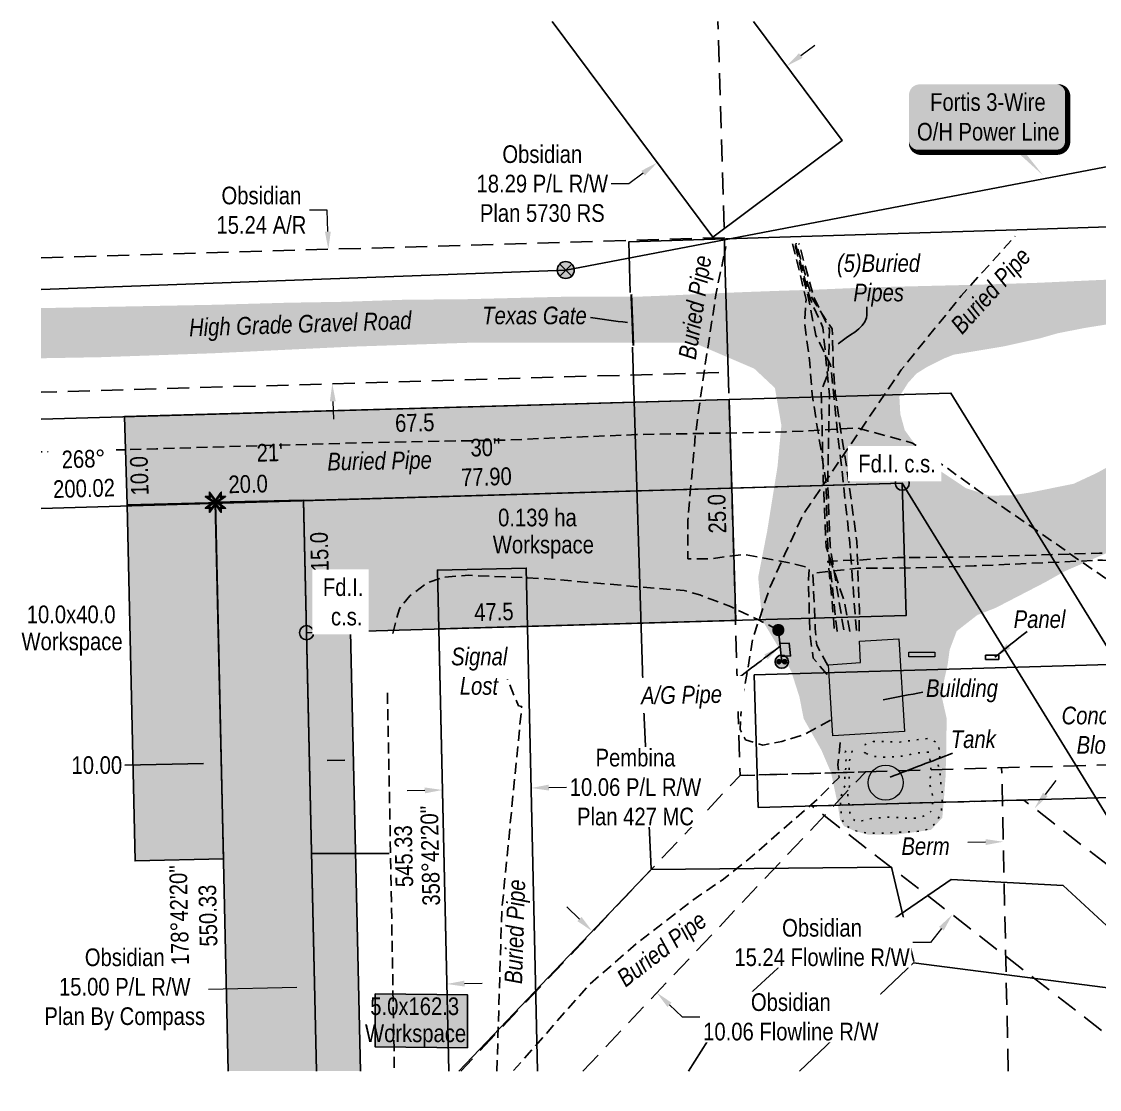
# Model space of a CAD drawing. Extents: x 628501 to 635392, y 5905924 to 5910752.
# Drawn here: x 633774 to 634384, y 5907199 to 5907803 of the extents above; entities that cross this region are included whole.
import ezdxf
from ezdxf.enums import TextEntityAlignment as Align

# ---------------------------------------------------------------- set-up
doc = ezdxf.new("R2010")
doc.units = 0
doc.header["$LTSCALE"] = 5
doc.header["$PDSIZE"] = 0.5
for name, pattern in [('foc-ACCESSROAD', [3.75, 2.5, -1.25]), ('foc-FLOWLINE', [3.75, 2.5, -1.25]), ('foc-TOPO', [1, 0.2, -0.8]), ('POWERLINE5', [7.8, 2.4, -0.6, 0.6, -0.6, 0.6, -0.6, 2.4]), ('UG_PIPE', [1.875, 1.25, -0.625])]:
    doc.linetypes.add(name, pattern=pattern)
doc.layers.get('Defpoints').update_dxf_attribs({"color": 9})
for name, color, linetype in [('AS-CABLE', 224, 'foc-CABLE'), ('AS-FENCE', 48, 'foc-FENCE'), ('AS-PIPE-UG', 44, 'UG_PIPE'), ('AS-PIPE-UG-T', 44, 'Continuous'), ('AS-POWER', 104, 'foc-POWER'), ('AS-POWER-EXISTING', 72, 'POWERLINE5'), ('AS-POWER-T', 104, 'Continuous'), ('AS-ROADS', 254, 'Continuous'), ('AS-SYMBOL', 7, 'Continuous'), ('AS-UNDERLAY-H', 141, 'Continuous'), ('C-AR', 13, 'foc-ACCESSROAD'), ('C-FLOWLINE', 13, 'foc-FLOWLINE'), ('C-RW', 13, 'Continuous'), ('C-WS', 13, 'foc-ACCESSROAD'), ('F-RW', 190, 'Continuous'), ('L-BD', 7, 'Continuous'), ('L-BD1', 253, 'Continuous'), ('L-MON', 1, 'Continuous'), ('P-PROPOSED', 10, 'Continuous'), ('P-PROPOSED-H', 21, 'Continuous'), ('P-TEMP-H', 41, 'Continuous'), ('P-TEMP_WORKSPACE', 46, 'Continuous'), ('P-TXT', 4, 'Continuous'), ('T-CREEK', 160, 'Continuous'), ('T-GENERAL', 48, 'foc-TOPO')]:
    doc.layers.add(name, color=color, linetype=linetype)
for name, color, linetype, lineweight in [('AS-GENERAL', 48, 'Continuous', 18), ('C-AR-T', 13, 'Continuous', 9), ('C-FLOWLINE-T', 13, 'Continuous', 9), ('C-RW-T', 13, 'Continuous', 9), ('F-RW-T', 190, 'Continuous', 9), ('P-TEMP-T', 46, 'Continuous', 18), ('T-TEXT', 48, 'Continuous', 18)]:
    doc.layers.add(name, color=color, linetype=linetype, lineweight=lineweight)
doc.layers.add('AS-PIPE-AG', color=7, linetype='Continuous', true_color=0x7d00fa)
doc.layers.add('AS-PIPE-AG-T', color=7, linetype='Continuous', true_color=0x7d00fa)
doc.styles.add('80', font='ARIALN.TTF', dxfattribs={"height": 10})
doc.styles.add('80CG', font='ARIALN.TTF', dxfattribs={"height": 10})
doc.styles.add('80L', font='ARIALN.TTF', dxfattribs={"height": 10})
doc.styles.add('80LS', font='ARIALNI.TTF', dxfattribs={"height": 10})
doc.styles.add('foc-LtypeFont', font='ARIALN.TTF', dxfattribs={"height": 7.35})
doc.linetypes.add('foc-CABLE', pattern='A,2,-1,["C",foc-LtypeFont,S=0.2,R=0,X=-0.625,Y=-0.75],-1.24,8', length=12.24)
doc.linetypes.add('foc-FENCE', pattern='A,10,-1,["X",foc-LtypeFont,S=0.2,R=0,X=-0.625,Y=-0.75],-1.24', length=12.24)
doc.linetypes.add('foc-POWER', pattern='A,6,-1,["P",foc-LtypeFont,S=0.2,R=0,X=-0.625,Y=-0.75],-1.24,4', length=12.24)
doc.linetypes.add('foc-POWER_BURIED', pattern='A,10,-1,["P",foc-LtypeFont,S=0.2,R=0,X=-0.425,Y=-0.75],-2', length=13)
doc.linetypes.add('foc-TOPO-flowdirection-NOLINE', pattern='A,0,[">",foc-LtypeFont,S=0.3,R=0,X=0,Y=-0.945],-20,[">",foc-LtypeFont,S=0.3,R=0,X=0,Y=-0.945],0', length=20)
doc.dimstyles.new('Compass 5 000', dxfattribs={"dimscale": 5, "dimtxt": 9, "dimasz": 2, "dimexe": 0.2, "dimexo": 0.0625, "dimgap": 0.5, "dimtad": 0, "dimtih": 1, "dimtoh": 1, "dimzin": 0, "dimdsep": 46, "dimtxsty": '80CG', "dimcen": 0.1, "dimse1": 1, "dimse2": 1, "dimclrd": 256, "dimclrt": 256, "dimaunit": 1, "dimadec": 4, "dimazin": 0, "dimtfac": 0.06, "dimtofl": 0, "dimtmove": 0, "dimatfit": 1, "dimfxl": 0.2, "dimtolj": 1, "dimtzin": 0, "dimlwd": -1, "dimarcsym": 0})

# ---------------------------------------------------------------- blocks, each defined once
blk = doc.blocks.new('POWERPOLE')
h = blk.add_hatch(color=255)
edge = h.paths.add_edge_path()
edge.add_arc((0, 0), 0.96, 0, 360)
at = {"linetype": 'Continuous'}
for p, q in [((0.68, -0.68), (-0.68, 0.68)), ((-0.68, -0.68), (0.68, 0.68))]:
    blk.add_line(p, q, dxfattribs=at)
blk.add_circle((0, 0), 0.96, dxfattribs=at)
blk = doc.blocks.new('*D517')
at = {"layer": 'C-AR-T', "transparency": 16777216}
for p, q in [((633947.02, 5907696.56), (633937.02, 5907696.56)), ((633947.38, 5907684.48), (633947.02, 5907696.56)), ((633950.19, 5907588.35), (633950.49, 5907578.35))]:
    blk.add_line(p, q, dxfattribs=at)
for points in [[(633949.04, 5907684.53), (633945.71, 5907684.43), (633947.67, 5907674.49)], [(633951.86, 5907588.4), (633948.53, 5907588.3), (633949.9, 5907598.34)]]:
    blk.add_solid(points, dxfattribs=at)
at = {"layer": 'Defpoints', "color": 0, "transparency": 16777216}
for p in [(633947.67, 5907674.49), (634054.23, 5907677.61), (634056.46, 5907601.47)]:
    blk.add_point(p, dxfattribs=at)
at = {"layer": 'C-AR-T', "transparency": 16777216, "insert": (633909.74, 5907696.56), "char_height": 10, "attachment_point": 5, "style": '80CG'}
blk.add_mtext('\\A1;Obsidian\\P15.24 A/R', dxfattribs=at)
blk = doc.blocks.new('*D520')
at = {"layer": 'C-FLOWLINE-T', "transparency": 16777216}
for p, q in [((634319.93, 5907338.78), (634309.93, 5907338.56)), ((634416.05, 5907340.86), (634426.05, 5907341.08))]:
    blk.add_line(p, q, dxfattribs=at)
for points in [[(634416.02, 5907342.53), (634416.09, 5907339.19), (634406.05, 5907340.64)], [(634319.89, 5907340.44), (634319.96, 5907337.11), (634329.92, 5907338.99)]]:
    blk.add_solid(points, dxfattribs=at)
at = {"layer": 'Defpoints', "color": 0, "transparency": 16777216}
for p in [(634329.92, 5907338.99), (634407.73, 5907263.41), (634331.6, 5907261.76)]:
    blk.add_point(p, dxfattribs=at)
at = {"layer": 'C-FLOWLINE-T', "transparency": 16777216, "insert": (634477.54, 5907341.08), "char_height": 10, "attachment_point": 5, "style": '80CG', "bg_fill": 3, "box_fill_scale": 1.1, "bg_fill_color": 256, "bg_fill_true_color": 13158600, "bg_fill_transparency": 0}
blk.add_mtext('\\A1;Obsidian\\P15.24 Flowline R/W', dxfattribs=at)
blk = doc.blocks.new('*D521')
at = {"layer": 'C-FLOWLINE-T', "transparency": 16777216}
for p, q in [((634353.79, 5907365.76), (634359.91, 5907373.66)), ((634294.9, 5907289.75), (634288.77, 5907281.84)), ((634288.77, 5907281.84), (634278.77, 5907281.84))]:
    blk.add_line(p, q, dxfattribs=at)
for points in [[(634352.47, 5907366.78), (634355.1, 5907364.74), (634347.66, 5907357.85)], [(634293.58, 5907290.77), (634296.21, 5907288.73), (634301.02, 5907297.65)]]:
    blk.add_solid(points, dxfattribs=at)
at = {"layer": 'Defpoints', "color": 0, "transparency": 16777216}
for p in [(634374.03, 5907337.42), (634301.02, 5907297.65), (634327.39, 5907277.22)]:
    blk.add_point(p, dxfattribs=at)
at = {"layer": 'C-FLOWLINE-T', "transparency": 16777216, "insert": (634227.28, 5907281.84), "char_height": 10, "attachment_point": 5, "style": '80CG', "bg_fill": 3, "box_fill_scale": 1.1, "bg_fill_color": 256, "bg_fill_true_color": 13158600, "bg_fill_transparency": 0}
blk.add_mtext('\\A1;Obsidian\\P15.24 Flowline R/W', dxfattribs=at)
blk = doc.blocks.new('*D522')
at = {"layer": 'C-FLOWLINE-T', "transparency": 16777216}
for p, q in [((634089.9, 5907295.21), (634082.66, 5907302.11)), ((634140.88, 5907246.63), (634148.12, 5907239.73)), ((634148.12, 5907239.73), (634158.12, 5907239.73))]:
    blk.add_line(p, q, dxfattribs=at)
for points in [[(634091.05, 5907296.42), (634088.75, 5907294.01), (634097.14, 5907288.31)], [(634142.03, 5907247.84), (634139.73, 5907245.42), (634133.64, 5907253.53)]]:
    blk.add_solid(points, dxfattribs=at)
at = {"layer": 'Defpoints', "color": 0, "transparency": 16777216}
for p in [(634122.43, 5907314.85), (634097.14, 5907288.31), (634158.93, 5907280.07)]:
    blk.add_point(p, dxfattribs=at)
at = {"layer": 'C-FLOWLINE-T', "transparency": 16777216, "insert": (634209.61, 5907239.73), "char_height": 10, "attachment_point": 5, "style": '80CG', "bg_fill": 3, "box_fill_scale": 1.1, "bg_fill_color": 256, "bg_fill_true_color": 13158600, "bg_fill_transparency": 0}
blk.add_mtext('\\A1;Obsidian\\P10.06 Flowline R/W', dxfattribs=at)
blk = doc.blocks.new('*D526')
at = {"layer": 'C-RW-T', "transparency": 16777216}
for p, q in [((634215.24, 5907784.19), (634223.26, 5907790.17)), ((634125.94, 5907717.62), (634117.92, 5907711.64)), ((634117.92, 5907711.64), (634107.92, 5907711.64))]:
    blk.add_line(p, q, dxfattribs=at)
for points in [[(634214.24, 5907785.52), (634216.24, 5907782.85), (634207.22, 5907778.21)], [(634124.95, 5907718.95), (634126.94, 5907716.28), (634133.96, 5907723.59)]]:
    blk.add_solid(points, dxfattribs=at)
at = {"layer": 'Defpoints', "color": 0, "transparency": 16777216}
for p in [(634220, 5907761.07), (634133.96, 5907723.59), (634146.74, 5907706.45)]:
    blk.add_point(p, dxfattribs=at)
at = {"layer": 'C-RW-T', "transparency": 16777216, "insert": (634068.84, 5907711.64), "char_height": 10, "attachment_point": 5, "style": '80CG'}
blk.add_mtext('\\A1;Obsidian\\P18.29 P/L R/W\\PPlan 5730 RS', dxfattribs=at)
blk = doc.blocks.new('*D527')
at = {"layer": 'Defpoints', "color": 0, "transparency": 16777216}
for p in [(634062.55, 5907369.42), (634012.51, 5907358.59), (634062.77, 5907359.72)]:
    blk.add_point(p, dxfattribs=at)
at = {"layer": 'F-RW-T', "transparency": 16777216}
for p, q in [((634002.3, 5907368.06), (633992.3, 5907367.83)), ((634072.55, 5907369.64), (634082.54, 5907369.87))]:
    blk.add_line(p, q, dxfattribs=at)
for points in [[(634002.26, 5907369.72), (634002.33, 5907366.39), (634012.29, 5907368.28)], [(634072.51, 5907371.31), (634072.58, 5907367.98), (634062.55, 5907369.42)]]:
    blk.add_solid(points, dxfattribs=at)
at = {"layer": 'F-RW-T', "transparency": 16777216, "insert": (634121.63, 5907369.87), "char_height": 10, "attachment_point": 5, "style": '80CG', "bg_fill": 3, "box_fill_scale": 1.1, "bg_fill_color": 256, "bg_fill_true_color": 13158600, "bg_fill_transparency": 0}
blk.add_mtext('\\A1;Pembina\\P10.06 P/L R/W\\PPlan 427 MC', dxfattribs=at)
blk = doc.blocks.new('*U516')
h = blk.add_hatch(color=255)
edge = h.paths.add_edge_path()
edge.add_line((-39, -20), (39, -20))
edge.add_arc((39, -14), 6, 270, 360)
edge.add_line((45, -14), (45, 12.5))
edge.add_arc((39, 12.5), 6, 0, 90)
edge.add_line((39, 18.5), (-39, 18.5))
edge.add_arc((-39, 12.5), 6, 90, 180)
edge.add_line((-45, 12.5), (-45, -14))
edge.add_arc((-39, -14), 6, 180, 270)
at = {"color": 104, "flags": 128}
blk.add_lwpolyline([(-39, -20, 3, 3, 0), (39, -20, 3, 3, 0.414214), (45, -14, 3, 3, 0), (45, 12.5, 3, 0, 0.414214), (39, 18.5, 0, 0, 0), (-39, 18.5, 0, 0, 0.414214), (-45, 12.5, 0, 0, 0), (-45, -14, 0, 3, 0.414214)], format="xyseb", close=True, dxfattribs=at)
blk.add_lwpolyline([(31.27, -33.37, 0, 7.5, 0), (0, 0, 0, 0, 0)], format="xyseb", dxfattribs=at)
at = {"color": 104, "style": '80'}
blk.add_attdef('ENTER_TEXT_001', (-26.85, -4.92), '', height=10, dxfattribs=at)
blk = doc.blocks.new('RISER')
h = blk.add_hatch(color=255)
h.dxf.hatch_style = 1
edge = h.paths.add_edge_path()
edge.add_arc((0, 0), 0.7, 0, 360)
blk.add_hatch(color=13).paths.add_polyline_path([(0.58, -0.15), (-0.58, -0.15, 0.774597)])
at = {"color": 13}
blk.add_line((-0.58, -0.15), (0.58, -0.15), dxfattribs=at)
blk.add_circle((0, 0), 0.6, dxfattribs=at)
blk = doc.blocks.new('PIG')
h = blk.add_hatch(color=255)
h.dxf.hatch_style = 1
edge = h.paths.add_edge_path()
edge.add_arc((0, 0), 0.85, 0, 360)
at = {"layer": 'AS-SYMBOL'}
h = blk.add_hatch(color=13, dxfattribs=at)
h.dxf.hatch_style = 1
h.paths.add_polyline_path([(-0.1, 0, 1), (-0.55, 0, 1)])
h = blk.add_hatch(color=13, dxfattribs=at)
h.dxf.hatch_style = 1
h.paths.add_polyline_path([(0.1, 0, 1), (0.55, 0, 1)])
at = {"layer": 'AS-SYMBOL', "color": 13}
for centre, radius in [((0, 0), 0.75), ((-0.33, 0), 0.225), ((0.33, 0), 0.225)]:
    blk.add_circle(centre, radius, dxfattribs=at)
blk = doc.blocks.new('fdia')
at = {"color": 255, "const_width": 1}
blk.add_lwpolyline([(-0.5, 0, 1), (0.5, 0, 1)], format="xyb", close=True, dxfattribs=at)
blk = doc.blocks.new('Fdiaa')
blk.add_blockref('fdia', (0, 0))
blk = doc.blocks.new('fdib')
at = {"color": 1, "const_width": 1.6}
blk.add_lwpolyline([(-0.4, 0, 1), (0.4, 0, 1)], format="xyb", close=True, dxfattribs=at)
at = {"color": 1}
blk.add_circle((0, 0), 0.8, dxfattribs=at)
blk = doc.blocks.new('Fdibb')
blk.add_blockref('fdib', (0, 0))
blk = doc.blocks.new('fdicc')
for name in ['Fdibb', 'Fdiaa']:
    blk.add_blockref(name, (0, 0))
blk = doc.blocks.new('FDI')
blk.add_blockref('fdicc', (0, 0))
blk = doc.blocks.new('*D528')
at = {"layer": 'Defpoints', "color": 0, "transparency": 16777216}
for p in [(633887.03, 5907383.56), (633887.19, 5907376.4), (633937.11, 5907377.53)]:
    blk.add_point(p, dxfattribs=at)
at = {"layer": 'P-TXT', "transparency": 16777216}
for p, q in [((633877.03, 5907383.33), (633832.47, 5907382.32)), ((633946.95, 5907384.91), (633956.95, 5907385.14))]:
    blk.add_line(p, q, dxfattribs=at)
for points in [[(633946.91, 5907386.58), (633946.99, 5907383.24), (633936.95, 5907384.68)], [(633876.99, 5907385), (633877.07, 5907381.66), (633887.03, 5907383.56)]]:
    blk.add_solid(points, dxfattribs=at)
at = {"layer": 'P-TXT', "transparency": 16777216, "insert": (633816.53, 5907382.32), "char_height": 10, "attachment_point": 5, "style": '80CG'}
blk.add_mtext('\\A1;10.00', dxfattribs=at)
blk = doc.blocks.new('TEMP')
h = blk.add_hatch(color=255)
h.dxf.hatch_style = 1
h.paths.add_polyline_path([(0, 0.25), (-0.67, 1.15), (-0.67, 0.67), (-1.15, 0.67), (-0.25, 0), (-1.15, -0.67), (-0.67, -0.67), (-0.67, -1.15), (0, -0.25), (0.67, -1.15), (0.67, -0.67), (1.15, -0.67), (0.25, 0), (1.15, 0.67), (0.67, 0.67), (0.67, 1.15)])
h.paths.add_polyline_path([(0.57, 0.85), (0.57, 0.57), (0.85, 0.57), (0.08, 0), (0.85, -0.57), (0.57, -0.57), (0.57, -0.85), (0, -0.08), (-0.57, -0.85), (-0.57, -0.57), (-0.85, -0.57), (-0.08, 0), (-0.85, 0.57), (-0.57, 0.57), (-0.57, 0.85), (0, 0.08)], flags=16)
h = blk.add_hatch(color=1)
h.dxf.hatch_style = 1
h.paths.add_polyline_path([(0, 0.08), (-0.57, 0.85), (-0.57, 0.57), (-0.85, 0.57), (-0.08, 0), (-0.85, -0.57), (-0.57, -0.57), (-0.57, -0.85), (0, -0.08), (0.57, -0.85), (0.57, -0.57), (0.85, -0.57), (0.08, 0), (0.85, 0.57), (0.57, 0.57), (0.57, 0.85)])
at = {"color": 1}
for p, q in [((-0.08, 0), (0.08, 0)), ((0, 0.08), (0, -0.08))]:
    blk.add_line(p, q, dxfattribs=at)
at = {"color": 255, "flags": 128}
blk.add_lwpolyline([(-0.25, 0), (-1.15, 0.67), (-0.67, 0.67), (-0.67, 1.15), (0, 0.25), (0.67, 1.15), (0.67, 0.67), (1.15, 0.67), (0.25, 0), (1.15, -0.67), (0.67, -0.67), (0.67, -1.15), (0, -0.25), (-0.67, -1.15), (-0.67, -0.67), (-1.15, -0.67)], close=True, dxfattribs=at)
at = {"color": 1, "flags": 128}
blk.add_lwpolyline([(-0.08, 0), (-0.85, 0.57), (-0.57, 0.57), (-0.57, 0.85), (0, 0.08), (0.57, 0.85), (0.57, 0.57), (0.85, 0.57), (0.08, 0), (0.85, -0.57), (0.57, -0.57), (0.57, -0.85), (0, -0.08), (-0.57, -0.85), (-0.57, -0.57), (-0.85, -0.57)], close=True, dxfattribs=at)
blk = doc.blocks.new('*D589')
at = {"layer": 'C-RW-T', "transparency": 16777216}
for p, q in [((634024.77, 5907258.64), (634034.77, 5907258.87)), ((633929.85, 5907256.49), (633879.7, 5907255.36))]:
    blk.add_line(p, q, dxfattribs=at)
for points in [[(633929.81, 5907258.16), (633929.88, 5907254.83), (633939.84, 5907256.72)], [(634024.74, 5907260.31), (634024.81, 5907256.98), (634014.78, 5907258.42)]]:
    blk.add_solid(points, dxfattribs=at)
at = {"layer": 'Defpoints', "color": 0, "transparency": 16777216}
for p in [(633939.84, 5907256.72), (633939.88, 5907255.07), (634014.81, 5907256.77)]:
    blk.add_point(p, dxfattribs=at)
at = {"layer": 'C-RW-T', "transparency": 16777216, "insert": (633832.33, 5907255.36), "char_height": 10, "attachment_point": 5, "style": '80CG'}
blk.add_mtext('\\A1;Obsidian\\P15.00 P/L R/W\\PPlan By Compass', dxfattribs=at)
blk = doc.blocks.new('FH WS LABEL')
at = {"layer": 'P-TEMP-T', "style": '80'}
for tag, p in [('SIZE_001', (-25.49, 3.38)), ('Workspace_001', (-28.48, -11.93))]:
    blk.add_attdef(tag, p, '', height=10, dxfattribs=at)

msp = doc.modelspace()

# ---------------------------------------------------------------- hatches: boundary and pattern name
at = {"layer": 'AS-ROADS'}
h = msp.add_hatch(color=256, dxfattribs=at)
h.dxf.hatch_style = 1
h.paths.add_polyline_path([(634298.453, 5907546.173), (634289.868, 5907551.892), (634284.324, 5907558.863), (634279.316, 5907564.94), (634274.13, 5907572.089), (634271.626, 5907581.205), (634271.089, 5907591.035), (634275.918, 5907598.72), (634280.747, 5907604.082), (634286.47, 5907607.657), (634296.843, 5907612.84), (634301.851, 5907614.806), (634329.93, 5907619.454), (634350.855, 5907624.101), (634360.871, 5907626.96), (634376.43, 5907629.999), (634387.698, 5907631.786), (634400.754, 5907632.322), (634412.736, 5907629.105), (634420.069, 5907624.816), (634425.971, 5907617.845), (634430.263, 5907608.372), (634432.41, 5907598.899), (634430.442, 5907592.643), (634428.117, 5907586.745), (634420.963, 5907579.596), (634413.094, 5907570.123), (634407.013, 5907563.331), (634398.25, 5907556.361), (634383.227, 5907547.96), (634369.813, 5907541.704), (634344.953, 5907536.7), (634335.474, 5907535.27), (634322.24, 5907534.913), (634308.826, 5907539.202)], flags=16)
h.paths.add_polyline_path([(633784.961, 5907641.185), (633784.961, 5907612.777), (633818.739, 5907613.388), (633881.909, 5907615.588), (633960.751, 5907619.344), (634031.332, 5907621.693), (634096.999, 5907621.693), (634154.779, 5907621.518), (634188.93, 5907606.879), (634200.609, 5907595.937), (634204.258, 5907574.783), (634202.069, 5907551.44), (634196.229, 5907514.968), (634191.12, 5907488.708), (634193.31, 5907464.636), (634202.069, 5907450.047), (634209.838, 5907435.513), (634214.477, 5907421.035), (634216.879, 5907408.675), (634226.922, 5907390.882), (634232.401, 5907378.107), (634236.053, 5907360.769), (634237.55, 5907351.348), (634239.661, 5907347.824), (634245.278, 5907345.298), (634253.078, 5907343.053), (634268.924, 5907342.975), (634289.012, 5907345.713), (634295.403, 5907352.557), (634296.316, 5907363.05), (634297.229, 5907375.369), (634297.686, 5907392.25), (634297.85, 5907408.881), (634294.709, 5907422.864), (634298.421, 5907439.13), (634299.563, 5907447.692), (634303.561, 5907458.25), (634315.269, 5907467.382), (634325.548, 5907471.377), (634353.27, 5907485.711), (634364.978, 5907492.275), (634394.675, 5907505.116), (634418.09, 5907520.811), (634430.654, 5907534.224), (634452.963, 5907568.006), (634464.099, 5907585.985), (634482.089, 5907604.534), (634499.222, 5907619.944), (634518.068, 5907634.212), (634534.344, 5907640.49), (634547.765, 5907641.346), (634584.685, 5907642.825), (634620.95, 5907645.679), (634640.939, 5907646.25), (634662.641, 5907645.965), (634697.819, 5907645.704), (634716.703, 5907646.377), (634749.024, 5907647.055), (634803.565, 5907646.617), (634811.41, 5907646.737), (634811.41, 5907665.937), (634794.511, 5907666.105), (634773.459, 5907666.432), (634747.571, 5907666.432), (634725.162, 5907666.549), (634698.808, 5907666.211), (634669.888, 5907665.762), (634644.233, 5907664.401), (634613.167, 5907663.539), (634593.977, 5907662.721), (634566.633, 5907662.608), (634536.908, 5907663.172), (634508.425, 5907662.499), (634474.77, 5907660.949), (634439.103, 5907659.512), (634399.309, 5907657.77), (634349.797, 5907655.521), (634321.938, 5907654.622), (634299.502, 5907654.047), (634254.516, 5907652.943), (634222.529, 5907651.592), (634204.62, 5907651.029), (634179.729, 5907650.129), (634157.203, 5907649.116), (634142.899, 5907648.44), (634124.543, 5907647.713), (634084.703, 5907647.703), (634057.167, 5907647.018), (634021.334, 5907646.118), (633993.238, 5907646.002), (633956.504, 5907644.764), (633924.828, 5907644.241), (633883.451, 5907643.076), (633813.317, 5907641.717)])
at = {"layer": 'AS-UNDERLAY-H'}
h = msp.add_hatch(color=256, dxfattribs=at)
h.dxf.hatch_style = 1
h.paths.add_polyline_path([(633974.088, 5907252.912), (634026.471, 5907252.352), (634026.471, 5907222.274), (633974.088, 5907222.833)])
at = {"layer": 'P-PROPOSED-H'}
h = msp.add_hatch(color=256, dxfattribs=at)
h.dxf.hatch_style = 1
h.paths.add_polyline_path([(633933.664, 5907532.342), (633883.692, 5907531.213), (633890.974, 5907209.109), (633940.971, 5907209.109)])
at = {"layer": 'P-TEMP-H'}
h = msp.add_hatch(color=256, dxfattribs=at)
h.dxf.hatch_style = 1
h.paths.add_polyline_path([(633833.669, 5907529.735), (633832.24, 5907579.728), (634174.699, 5907589.521), (634178.369, 5907464.302), (633935.307, 5907457.338), (633933.612, 5907532.296)])
h = msp.add_hatch(color=256, dxfattribs=at)
h.dxf.hatch_style = 1
h.paths.add_polyline_path([(633888.2, 5907329.214), (633883.641, 5907530.865), (633833.669, 5907529.735), (633838.228, 5907328.084)])
h = msp.add_hatch(color=256, dxfattribs=at)
h.dxf.hatch_style = 1
h.paths.add_polyline_path([(633940.918, 5907209.109), (633965.917, 5907209.109), (633960.293, 5907457.903), (633935.307, 5907457.338)])

# ---------------------------------------------------------------- linework, layer by layer
at = {"layer": 'AS-CABLE'}
msp.add_lwpolyline([(634319.871, 5907444.7), (634327.334, 5907444.7), (634327.334, 5907442.193), (634319.871, 5907442.193)], close=True, dxfattribs=at)
at = {"layer": 'AS-FENCE', "flags": 128}
for points in [[(634118.688, 5907649.966), (634117.838, 5907678.682), (634337.609, 5907685.57), (634510.794, 5907691.223), (634649.466, 5907695.616), (634649.991, 5907669.805)], [(634130.549, 5907323.603), (634126.085, 5907417.374), (634119.882, 5907619.075)], [(634651.515, 5907345.761), (634439.047, 5907249.742), (634279.167, 5907270.335), (634214.448, 5907209.109)], [(634279.262, 5907271.245), (634266.666, 5907324.558), (634130.474, 5907323.288), (634021.651, 5907209.109)]]:
    msp.add_lwpolyline(points, dxfattribs=at)
at = {"layer": 'AS-GENERAL', "const_width": 1.199, "flags": 128}
msp.add_lwpolyline([(634119.248, 5907649.061), (634120.407, 5907619.94)], dxfattribs=at)
at = {"layer": 'AS-GENERAL', "flags": 128}
msp.add_lwpolyline([(634248.557, 5907452.543), (634270.765, 5907453.887), (634274.084, 5907401.444), (634233.427, 5907398.92), (634230.952, 5907439.212), (634249.107, 5907440.457), (634248.557, 5907452.543)], close=True, dxfattribs=at)
at = {"layer": 'AS-GENERAL'}
msp.add_lwpolyline([(634276.506, 5907446.259), (634291.264, 5907446.259), (634291.264, 5907443.674), (634276.506, 5907443.674)], close=True, dxfattribs=at)
msp.add_circle((634263.361, 5907372.471), 9.928, dxfattribs=at)
at = {"layer": 'AS-PIPE-AG', "flags": 128}
for points in [[(634202.536, 5907458.861), (634204.491, 5907440.442)], [(634204.118, 5907443.954), (634209.479, 5907444.19), (634208.664, 5907451.443), (634203.338, 5907451.309)]]:
    msp.add_lwpolyline(points, dxfattribs=at)
at = {"layer": 'AS-PIPE-UG', "flags": 128}
for points in [[(634232.072, 5907407.822), (634217.357, 5907399.749), (634204.511, 5907395.806), (634193.749, 5907393.726), (634184.017, 5907396.595), (634180.923, 5907402.499), (634181.818, 5907418.529), (634185.447, 5907437.827), (634187.821, 5907453.258), (634197.588, 5907482.708), (634206.305, 5907501.922), (634216.697, 5907524.485), (634272.164, 5907606.215), (634306.099, 5907648.101), (634336.679, 5907681.996)], [(634230.223, 5907433.749), (634222.25, 5907442.946), (634220.326, 5907457.876), (634219.586, 5907487.492), (634219.996, 5907494.2), (634208.664, 5907496.909), (634182.853, 5907501.742), (634163.649, 5907499.188), (634151.332, 5907499.248), (634151.262, 5907521.036), (634155.561, 5907569.601), (634161.129, 5907609.509), (634167.157, 5907648.791), (634172.801, 5907676.133)], [(634235.771, 5907458.076), (634233.966, 5907475.091), (634230.603, 5907506.301), (634229.463, 5907543.479), (634221.64, 5907592.329), (634220.401, 5907609.998), (634217.382, 5907632.801), (634218.321, 5907646.142), (634210.604, 5907677.522)], [(634246.747, 5907458.581), (634242.979, 5907508.345), (634238.4, 5907550.772), (634236.631, 5907565.382), (634232.142, 5907608.784), (634223.765, 5907625.763), (634219.611, 5907646.657), (634211.728, 5907677.642)], [(634239.575, 5907459.046), (634236.896, 5907475.446), (634231.882, 5907506.281), (634230.503, 5907543.569), (634231.532, 5907591.869), (634227.723, 5907630.272), (634220.531, 5907646.382), (634212.163, 5907677.897)], [(634248.372, 5907458.296), (634248.422, 5907469.872), (634247.007, 5907509.03), (634241.269, 5907551.037), (634238.87, 5907565.667), (634234.766, 5907592.984), (634233.637, 5907609.179), (634233.032, 5907629.367), (634221.645, 5907646.587), (634212.578, 5907677.942)], [(634242.999, 5907458.126), (634239.74, 5907475.426), (634229.593, 5907506.046), (634227.973, 5907544.329), (634226.854, 5907594.108), (634230.637, 5907603.835), (634230.922, 5907609.039), (634231.522, 5907629.247), (634222.755, 5907646.977), (634214.193, 5907677.777)], [(634431.384, 5907412.84), (634431.449, 5907413.78), (634428.945, 5907431.29), (634423.907, 5907458.351), (634422.162, 5907463.724), (634406.687, 5907476.015), (634381.61, 5907492.395), (634344.637, 5907518.252), (634315.141, 5907538.311), (634278.447, 5907564.783), (634247.137, 5907573.27), (634206.78, 5907571.026), (634122.217, 5907569.556), (634046.945, 5907566.442), (633964.256, 5907564.888), (633850.277, 5907561.504), (633784.961, 5907559.701)], [(634234.131, 5907459.666), (634233.032, 5907475.656), (634230.637, 5907497.839), (634248.452, 5907498.513), (634270.085, 5907499.878), (634313.526, 5907500.318), (634384.429, 5907502.382), (634445.48, 5907503.942), (634497.404, 5907504.961), (634551.077, 5907506.956), (634630.762, 5907510.555)], [(634230.513, 5907438.757), (634224.255, 5907450.359), (634223.45, 5907459.736), (634222.09, 5907491.056), (634247.502, 5907493.855), (634270.745, 5907493.825), (634313.486, 5907495.194), (634386.174, 5907498.473), (634444.82, 5907495.049), (634496.214, 5907494.46), (634548.698, 5907493.005), (634627.698, 5907495.094)], [(634202.426, 5907458.851), (634190.925, 5907464.804), (634175.375, 5907472.237), (634164.913, 5907476.09), (634158.065, 5907478.765), (634149.153, 5907481.309), (634126.02, 5907483.128), (634071.672, 5907487.922), (634027.206, 5907489.876), (634013.531, 5907488.861), (634004.059, 5907485.827), (633993.807, 5907478.18), (633987.869, 5907470.962), (633983.505, 5907454.512)], [(634043.103, 5907209.109), (634045.891, 5907299.876), (634057.177, 5907415.639), (634055.283, 5907415.889), (634049.09, 5907430.84)], [(633981.13, 5907423.392), (633982.186, 5907371.118), (633984.85, 5907222.24), (633984.948, 5907209.109)], [(634237.56, 5907395.136), (634236.301, 5907382.545), (634236.921, 5907375.412), (634224.849, 5907363.226), (634185.337, 5907328.722), (634171.401, 5907317.795), (634152.887, 5907304.944), (634122.087, 5907281.227), (634095.345, 5907257.934), (634052.34, 5907209.109)]]:
    msp.add_lwpolyline(points, dxfattribs=at)
at = {"layer": 'AS-POWER', "linetype": 'foc-POWER_BURIED', "flags": 128}
msp.add_lwpolyline([(633784.961, 5907651.633), (634082.099, 5907662.757), (634404.113, 5907724.162), (634669.61, 5907636.005), (634741.177, 5907633.471), (634811.41, 5907635.735)], dxfattribs=at)
at = {"layer": 'AS-UNDERLAY-H'}
msp.add_lwpolyline([(633974.088, 5907252.912), (634026.471, 5907252.352), (634026.471, 5907222.274), (633974.088, 5907222.833)], close=True, dxfattribs=at)
at = {"layer": 'C-AR', "flags": 128}
msp.add_lwpolyline([(633784.961, 5907669.719), (634171.94, 5907681.059), (634174.172, 5907604.915), (633784.961, 5907593.51)], dxfattribs=at)
at = {"layer": 'C-FLOWLINE', "flags": 128}
for points in [[(634332.739, 5907209.109), (634329.017, 5907380.827)], [(634091.869, 5907209.109), (634252.024, 5907378.57), (634180.866, 5907376.485), (634022.681, 5907209.109)], [(634415.303, 5907209.109), (634221.503, 5907359.261), (634341.554, 5907362.582), (634539.65, 5907209.109)]]:
    msp.add_lwpolyline(points, dxfattribs=at)
at = {"layer": 'C-RW', "flags": 128}
for points in [[(634074.414, 5907803.464), (634165.406, 5907681.41), (634238.668, 5907736.033), (634188.398, 5907803.464)], [(633784.961, 5907578.352), (634300.288, 5907593.088), (634536.767, 5907209.109)], [(634477.734, 5907209.109), (634272.709, 5907542.01), (633784.961, 5907527.78)], [(633940.921, 5907209.109), (633933.612, 5907532.296), (634272.709, 5907542.01), (634274.855, 5907467.088), (634010.23, 5907459.508), (634015.893, 5907209.109)], [(634811.41, 5907375.903), (634541.561, 5907368.123), (634441.95, 5907365.364), (634383.924, 5907363.754), (634191.135, 5907358.421), (634188.9, 5907433.426), (634338.35, 5907437.855), (634396.302, 5907439.573), (634538.027, 5907443.771), (634811.41, 5907451.288)]]:
    msp.add_lwpolyline(points, dxfattribs=at)
at = {"layer": 'C-WS', "flags": 128}
msp.add_lwpolyline([(634625.606, 5907803.464), (634637.726, 5907389.873), (634180.866, 5907376.485), (634168.353, 5907803.464)], dxfattribs=at)
at = {"layer": 'F-RW', "flags": 128}
msp.add_lwpolyline([(634015.893, 5907209.109), (634009.477, 5907492.81), (634059.732, 5907493.947), (634066.173, 5907209.109)], dxfattribs=at)
at = {"layer": 'P-PROPOSED', "flags": 128}
msp.add_lwpolyline([(633940.971, 5907209.109), (633933.664, 5907532.342), (633883.692, 5907531.213), (633890.974, 5907209.109)], dxfattribs=at)
at = {"layer": 'P-TEMP_WORKSPACE'}
for points in [[(633833.669, 5907529.735), (633832.24, 5907579.728), (634174.699, 5907589.521), (634178.369, 5907464.302), (633935.307, 5907457.338), (633933.612, 5907532.296)], [(633888.2, 5907329.214), (633883.641, 5907530.865), (633833.669, 5907529.735), (633838.228, 5907328.084)]]:
    msp.add_lwpolyline(points, close=True, dxfattribs=at)
msp.add_lwpolyline([(633940.918, 5907209.109), (633935.307, 5907457.338), (633960.293, 5907457.903), (633965.917, 5907209.109)], dxfattribs=at)
at = {"layer": 'T-CREEK', "flags": 128}
msp.add_lwpolyline([(634151.742, 5907209.109), (634169.545, 5907237.443), (634204.49, 5907269.538), (634230.35, 5907278.708), (634267.985, 5907295.253), (634300.34, 5907317.638), (634363.85, 5907314.198), (634410.435, 5907271.218), (634443.15, 5907266.878), (634466.045, 5907321.118), (634532.31, 5907348.818), (634592.525, 5907351.173), (634660.22, 5907371.438), (634669.53, 5907390.518)], dxfattribs=at)
at = {"layer": 'T-CREEK', "linetype": 'foc-TOPO-flowdirection-NOLINE', "flags": 128}
msp.add_lwpolyline([(634151.742, 5907209.109), (634169.545, 5907237.443), (634204.49, 5907269.538), (634230.35, 5907278.708), (634267.985, 5907295.253), (634300.34, 5907317.638), (634363.85, 5907314.198), (634410.435, 5907271.218), (634443.15, 5907266.878), (634466.045, 5907321.118), (634532.31, 5907348.818), (634592.525, 5907351.173), (634660.22, 5907371.438), (634669.53, 5907390.518)], dxfattribs=at)
at = {"layer": 'T-GENERAL', "flags": 128}
msp.add_lwpolyline([(634252.275, 5907388.974), (634257.085, 5907387.302), (634259.595, 5907386.989), (634261.268, 5907386.884), (634265.764, 5907387.093), (634269.319, 5907387.093), (634272.875, 5907387.511), (634277.266, 5907388.347), (634280.926, 5907389.288), (634287.827, 5907389.706), (634287.932, 5907387.093), (634288.873, 5907383.436), (634288.873, 5907380.301), (634288.873, 5907377.166), (634288.036, 5907372.672), (634288.768, 5907369.433), (634289.919, 5907365.253), (634289.814, 5907360.133), (634289.396, 5907356.58), (634286.782, 5907353.967), (634280.299, 5907352.4), (634275.907, 5907352.295), (634269.11, 5907352.818), (634263.464, 5907352.818), (634255.935, 5907352.295), (634249.87, 5907350.832), (634246.629, 5907350.31), (634243.596, 5907353.027), (634243.073, 5907355.535), (634242.446, 5907361.909), (634241.819, 5907365.88), (634242.76, 5907370.478), (634242.655, 5907375.598), (634242.655, 5907378.838), (634242.76, 5907384.167), (634243.492, 5907387.407), (634244.433, 5907390.855), (634242.37, 5907391.087), (634240.459, 5907390.019), (634240.773, 5907388.347), (634240.878, 5907385.63), (634240.69, 5907381.899), (634240.668, 5907379.674), (634240.25, 5907375.285), (634240.25, 5907370.687), (634238.891, 5907366.925), (634237.845, 5907364.208), (634237.741, 5907358.252), (634238.487, 5907352.74), (634239.732, 5907348.615), (634246.415, 5907345.21), (634252.066, 5907343.935), (634261.895, 5907343.831), (634269.11, 5907344.249), (634280.508, 5907344.667), (634286.573, 5907345.816), (634291.768, 5907349.402), (634294.782, 5907355.492), (634295.251, 5907360.133), (634295.565, 5907365.775), (634294.624, 5907371.523), (634294.101, 5907377.061), (634293.022, 5907382.573), (634294.266, 5907389.056), (634292.637, 5907394.931), (634287.409, 5907397.439), (634282.401, 5907396.986), (634276.221, 5907396.08), (634271.411, 5907395.453), (634262.104, 5907395.662), (634256.249, 5907395.662), (634251.67, 5907393.978), (634251.311, 5907389.529)], close=True, dxfattribs=at)

# ---------------------------------------------------------------- block references
at = {"layer": 'AS-POWER-EXISTING', "xscale": 4.998428749999996, "yscale": 4.998428749999996, "zscale": 4.998428749999996}
msp.add_blockref('POWERPOLE', (634082.099, 5907662.757), dxfattribs=at)
at = {"layer": 'AS-POWER-T'}
ref = msp.add_blockref('*U516', (634321.468, 5907749.425), dxfattribs=dict(at, xscale=0.9981594905684176, yscale=0.9981594905684176, zscale=0.9981594905684176))
ref.add_attrib('ENTER_TEXT_001', 'Fortis 3-Wire', (634288.521, 5907752.905), dxfattribs={"layer": '0', "color": 104, "height": 9.98159, "style": '80'})
ref.add_attrib('ENTER_TEXT_002', 'O/H Power Line', (634281.072, 5907736.092), dxfattribs={"layer": '0', "color": 104, "height": 9.98159, "style": '80'})
at = {"layer": 'AS-SYMBOL', "xscale": 4.996857993765291, "yscale": 4.996857993765291, "zscale": 4.996857993765291}
for name, p in [('RISER', (634202.536, 5907458.861)), ('PIG', (634204.471, 5907440.931))]:
    msp.add_blockref(name, p, dxfattribs=at)
at = {"layer": 'L-MON'}
for name, p, xscale, yscale, zscale in [('FDI', (634272.709, 5907542.01), 4.996857993765291, 4.996857993765291, 4.996857993765291), ('TEMP', (633883.692, 5907531.213), 4.99842874999999, 4.99842874999999, 4.99842874999999), ('FDI', (633935.307, 5907457.362), 4.99842874999999, 4.99842874999999, 4.99842874999999)]:
    msp.add_blockref(name, p, dxfattribs=dict(at, xscale=xscale, yscale=yscale, zscale=zscale))
at = {"layer": 'P-TEMP-T', "xscale": 0.99968575, "yscale": 0.99968575, "zscale": 0.99968575}
for p, values in [((634069.282, 5907514.217), {'SIZE_001': '0.139 ha', 'Workspace_001': 'Workspace'}), ((633802.32, 5907459.37), {'SIZE_001': '10.0x40.0', 'Workspace_001': 'Workspace'}), ((633996.901, 5907237.439), {'SIZE_001': '5.0x162.3', 'Workspace_001': 'Workspace'})]:
    msp.add_blockref('FH WS LABEL', p, dxfattribs=at).add_auto_attribs(values)

# ---------------------------------------------------------------- texts
at = {"layer": 'AS-CABLE', "insert": (634333.604, 5907470.04), "char_height": 9.99366, "attachment_point": 1, "style": '80L'}
msp.add_mtext_dynamic_manual_height_columns('\\pi2.2389;{\\fArial Narrow|b0|i1|c0|p34;Panel}', width=33.68853, gutter_width=49.984, heights=[10.459], dxfattribs=at)
at = {"layer": 'AS-GENERAL', "char_height": 9.99366, "attachment_point": 1, "style": '80L'}
for s, width, insert in [('\\pi3.179;{\\fArial Narrow|b0|i1|c0|p34;Texas Gate}', 63.83855, (634031.633, 5907642.036)), ('\\pi-3.2589;{\\fArial Narrow|b0|i1|c0|p34;Building}', 33.68853, (634289.448, 5907430.92)), ('\\pi0.56793;{\\fArial Narrow|b0|i1|c0|p34;Concrete\\P\\pi9.0789;Block}', 46.26413, (634362.403, 5907415.465)), ('\\pi0.76227;{\\fArial Narrow|b0|i1|c0|p34;Tank}', 26.16103, (634299.466, 5907402.057))]:
    msp.add_mtext_dynamic_manual_height_columns(s, width=width, gutter_width=49.984, heights=[0], dxfattribs=dict(at, insert=insert))
at = {"layer": 'AS-PIPE-UG-T', "char_height": 9.99366, "attachment_point": 1, "style": '80L'}
for s, width, insert in [('\\pi6.1741;{\\fArial Narrow|b0|i1|c0|p34;(5)Buried \\P\\pi15.479;Pipes}', 59.01701, (634229.552, 5907671.677)), ('\\pi0.46067;{\\fArial Narrow|b0|i1|c0|p34;Signal\\P\\pi5.3552;Lost}', 32.41569, (634016.76, 5907448.883))]:
    msp.add_mtext_dynamic_manual_height_columns(s, width=width, gutter_width=49.984, heights=[0], dxfattribs=dict(at, insert=insert))
for insert, rotation in [((634299.03, 5907632.253), 47.942376), ((634145.803, 5907612.861), 81.275753), ((633946.683, 5907559.172), 1.077005), ((634047.385, 5907258.312), 88.241225), ((634109.693, 5907264.009), 37.597789)]:
    msp.add_mtext_dynamic_manual_height_columns('\\pi0.30806;{\\fArial Narrow|b0|i1|c0|p34;Buried Pipe}', width=59.01701, gutter_width=49.984, heights=[0], dxfattribs=dict(at, insert=insert, rotation=rotation))
at = {"layer": 'L-BD', "style": '80L'}
for s, height, p in [("358°42'20''", 9.99366, (634005.337, 5907331.108)), ('545.33', 9.9937, (633990.351, 5907330.77))]:
    msp.add_text(s, height=height, rotation=91.2954, dxfattribs=at).set_placement(p, align=Align.MIDDLE)
at = {"layer": 'L-BD', "rotation": 1.6408, "style": '80L', "bg_fill": 1, "box_fill_scale": 1, "bg_fill_color": 41, "bg_fill_transparency": 0}
for s, insert, char_height, width, attachment_point in [("21'", (633914.364, 5907564.383), 9.9937, 15.21034, 2), ("\\pi6.4152;30'' \\P\\pi0.68558;77.90", (634021.601, 5907566.9), 9.99366, 28.93213, 1)]:
    msp.add_mtext(s, dxfattribs=dict(at, insert=insert, char_height=char_height, width=width, attachment_point=attachment_point))
at = {"layer": 'L-BD1', "style": '80L'}
for s, height, p in [("178°42'20''", 9.99366, (633863.122, 5907297.443)), ('550.33', 9.9937, (633879.441, 5907297.131))]:
    msp.add_text(s, height=height, rotation=91.2954, dxfattribs=at).set_placement(p, align=Align.MIDDLE)
at = {"layer": 'P-TEMP-T', "char_height": 9.9969, "attachment_point": 1, "style": '80L'}
for s, insert, rotation in [('67.5', (633985.332, 5907581.026), 1.468179), ('10.0', (633835.899, 5907534.941), 91.637977), ('20.0', (633890.958, 5907546.318), 1.468179), ('25.0', (634163.121, 5907513.447), 91.637977), ('15.0', (633937.906, 5907491.97), 91.637977), ('47.5', (634030.162, 5907473.917), 1.468179)]:
    msp.add_mtext_dynamic_manual_height_columns(s, width=0.46488, gutter_width=50, heights=[0], dxfattribs=dict(at, insert=insert, rotation=rotation))
at = {"layer": 'T-TEXT', "style": '80LS'}
msp.add_text('High Grade Gravel Road', height=9.99686, rotation=1.931317, dxfattribs=at).set_placement((633931.743, 5907632.234), align=Align.MIDDLE_CENTER)

# ---------------------------------------------------------------- dimensions: what is measured, and where the dimension line sits
at = {"layer": 'C-AR-T', "color": 3}
dim = msp.add_linear_dim(base=(633947.669, 5907674.487), p1=(634056.457, 5907601.466), p2=(634054.226, 5907677.609), angle=91.678531, text='Obsidian\\P15.24 A/R', dimstyle='Compass 5 000', dxfattribs=at)
dim.commit()
dim.dimension.update_dxf_attribs({"geometry": '*D517', "text_midpoint": (633909.741, 5907696.557), "dimtype": 161})
at = {"layer": 'C-RW-T', "color": 3}
dim = msp.add_linear_dim(base=(634133.959, 5907723.592), p1=(634220.001, 5907761.072), p2=(634146.736, 5907706.453), angle=216.704604, text='Obsidian\\P18.29 P/L R/W\\PPlan 5730 RS', dimstyle='Compass 5 000', dxfattribs=at)
dim.commit()
dim.dimension.update_dxf_attribs({"geometry": '*D526', "text_midpoint": (634068.838, 5907711.638), "dimtype": 161})
at = {"layer": 'C-RW-T'}
dim = msp.add_linear_dim(base=(633939.844, 5907256.721), p1=(634014.815, 5907256.768), p2=(633939.881, 5907255.074), angle=181.29544, text='Obsidian\\P15.00 P/L R/W\\PPlan By Compass', dimstyle='Compass 5 000', dxfattribs=at)
dim.commit()
dim.dimension.update_dxf_attribs({"geometry": '*D589', "text_midpoint": (633832.334, 5907255.361), "dimtype": 161})
at = {"layer": 'P-TXT'}
dim = msp.add_linear_dim(base=(633887.03, 5907383.556), p1=(633937.112, 5907377.527), p2=(633887.192, 5907376.398), angle=181.294988, text='10.00', dimstyle='Compass 5 000', dxfattribs=at)
dim.commit()
dim.dimension.update_dxf_attribs({"geometry": '*D528', "text_midpoint": (633816.527, 5907382.323), "dimtype": 161})

# ---------------------------------------------------------------- leaders
at = {"layer": 'AS-CABLE', "path_type": 1}
msp.add_leader([(634325.094, 5907443.448), (634343.4, 5907458.123)], dimstyle='Compass 5 000', override={"dimgap": 0.5, "dimtad": 0}, dxfattribs=at)
at = {"layer": 'AS-GENERAL', "color": 3, "path_type": 1}
msp.add_leader([(634117.116, 5907632.961), (634096.098, 5907635.859)], dimstyle='Compass 5 000', override={"dimgap": 0.5, "dimtad": 0}, dxfattribs=at)
at = {"layer": 'AS-GENERAL', "path_type": 1}
for points in [[(634261.928, 5907419.432), (634284.438, 5907423.669)], [(634265.948, 5907375.63), (634301.19, 5907389.096)]]:
    msp.add_leader(points, dimstyle='Compass 5 000', override={"dimgap": 0.5, "dimtad": 0}, dxfattribs=at)
at = {"layer": 'AS-PIPE-AG-T', "path_type": 1}
msp.add_leader([(634203.514, 5907449.651), (634174.811, 5907427.912)], dimstyle='Compass 5 000', override={"dimgap": 0.5, "dimtad": 0}, dxfattribs=at)
at = {"layer": 'AS-PIPE-UG-T', "color": 3, "path_type": 1}
msp.add_leader([(634236.486, 5907620.861), (634252.408, 5907635.747), (634252.665, 5907641.906)], dimstyle='Compass 5 000', override={"dimgap": 0.5, "dimtad": 0}, dxfattribs=at)
at = {"layer": 'L-BD', "path_type": 1}
msp.add_leader([(633938.596, 5907332.379), (633982.097, 5907332.232)], dimstyle='Compass 5 000', override={"dimgap": 0.5, "dimtad": 0}, dxfattribs=at)

# ---------------------------------------------------------------- next in the draw order: texts
at = {"layer": 'AS-PIPE-AG-T', "insert": (634124.686, 5907426.786), "char_height": 9.99366, "attachment_point": 1, "rotation": 1.077005, "style": '80L', "bg_fill": 2}
msp.add_mtext_dynamic_manual_height_columns('{\\fArial Narrow|b0|i1|c0|p34;A/G Pipe}', width=53.53833, gutter_width=50, heights=[0], dxfattribs=at)
at = {"layer": 'L-BD', "insert": (633790.549, 5907560.243), "char_height": 9.99366, "width": 35.29656, "attachment_point": 1, "rotation": 1.6408, "style": '80L', "bg_fill": 3, "box_fill_scale": 1.15, "bg_fill_color": 256, "bg_fill_true_color": 256, "bg_fill_transparency": 0}
msp.add_mtext('\\pi5.9299;268° \\P\\pi0.60248;200.02', dxfattribs=at)
at = {"layer": 'L-MON', "char_height": 9.99882, "attachment_point": 1, "style": '80L', "bg_fill": 2}
for s, width, insert in [('\\pi0.79635;Fd.I. c.s.', 42.79002, (634247.007, 5907558.1)), ('\\pi1.0617;Fd.I.\\P\\pi5.6382;c.s.', 22.04145, (633943.506, 5907488.161))]:
    msp.add_mtext_dynamic_manual_height_columns(s, width=width, gutter_width=49.974, heights=[0], dxfattribs=dict(at, insert=insert))

# ---------------------------------------------------------------- next in the draw order: dimensions: what is measured, and where the dimension line sits
at = {"layer": 'C-FLOWLINE-T', "color": 3}
dim = msp.add_linear_dim(base=(634329.924, 5907338.994), p1=(634407.729, 5907263.405), p2=(634331.598, 5907261.755), angle=181.241637, text='Obsidian\\P15.24 Flowline R/W', dimstyle='Compass 5 000', override={"dimtfill": 1}, dxfattribs=at)
dim.commit()
dim.dimension.update_dxf_attribs({"geometry": '*D520', "text_midpoint": (634477.544, 5907341.077), "dimtype": 161})

# ---------------------------------------------------------------- next in the draw order: dimensions: what is measured, and where the dimension line sits
dim = msp.add_linear_dim(base=(634301.021, 5907297.653), p1=(634374.032, 5907337.42), p2=(634327.391, 5907277.221), angle=232.232139, text='Obsidian\\P15.24 Flowline R/W', dimstyle='Compass 5 000', override={"dimtfill": 1}, dxfattribs=at)
dim.commit()
dim.dimension.update_dxf_attribs({"geometry": '*D521', "text_midpoint": (634227.278, 5907281.843), "dimtype": 161})

# ---------------------------------------------------------------- next in the draw order: texts
at = {"layer": 'T-TEXT', "insert": (634272.515, 5907341.46), "char_height": 9.99366, "attachment_point": 1, "style": '80L'}
msp.add_mtext_dynamic_manual_height_columns('\\pi-0.25005;{\\fArial Narrow|b0|i1|c0|p34;Berm}', width=26.16103, gutter_width=49.984, heights=[0], dxfattribs=at)

# ---------------------------------------------------------------- next in the draw order: dimensions: what is measured, and where the dimension line sits
at = {"layer": 'C-FLOWLINE-T', "color": 3}
dim = msp.add_linear_dim(base=(634097.141, 5907288.314), p1=(634158.931, 5907280.068), p2=(634122.434, 5907314.852), angle=136.376091, text='Obsidian\\P10.06 Flowline R/W', dimstyle='Compass 5 000', override={"dimtfill": 1}, dxfattribs=at)
dim.commit()
dim.dimension.update_dxf_attribs({"geometry": '*D522', "text_midpoint": (634209.609, 5907239.731), "dimtype": 161})

# ---------------------------------------------------------------- next in the draw order: dimensions: what is measured, and where the dimension line sits
at = {"layer": 'F-RW-T', "color": 3}
dim = msp.add_linear_dim(base=(634062.548, 5907369.418), p1=(634012.512, 5907358.586), p2=(634062.768, 5907359.723), angle=1.29544, text='Pembina\\P10.06 P/L R/W\\PPlan 427 MC', dimstyle='Compass 5 000', override={"dimtfill": 1}, dxfattribs=at)
dim.commit()
dim.dimension.update_dxf_attribs({"geometry": '*D527', "text_midpoint": (634121.629, 5907369.87), "dimtype": 161})

doc.saveas('drawing.dxf')
